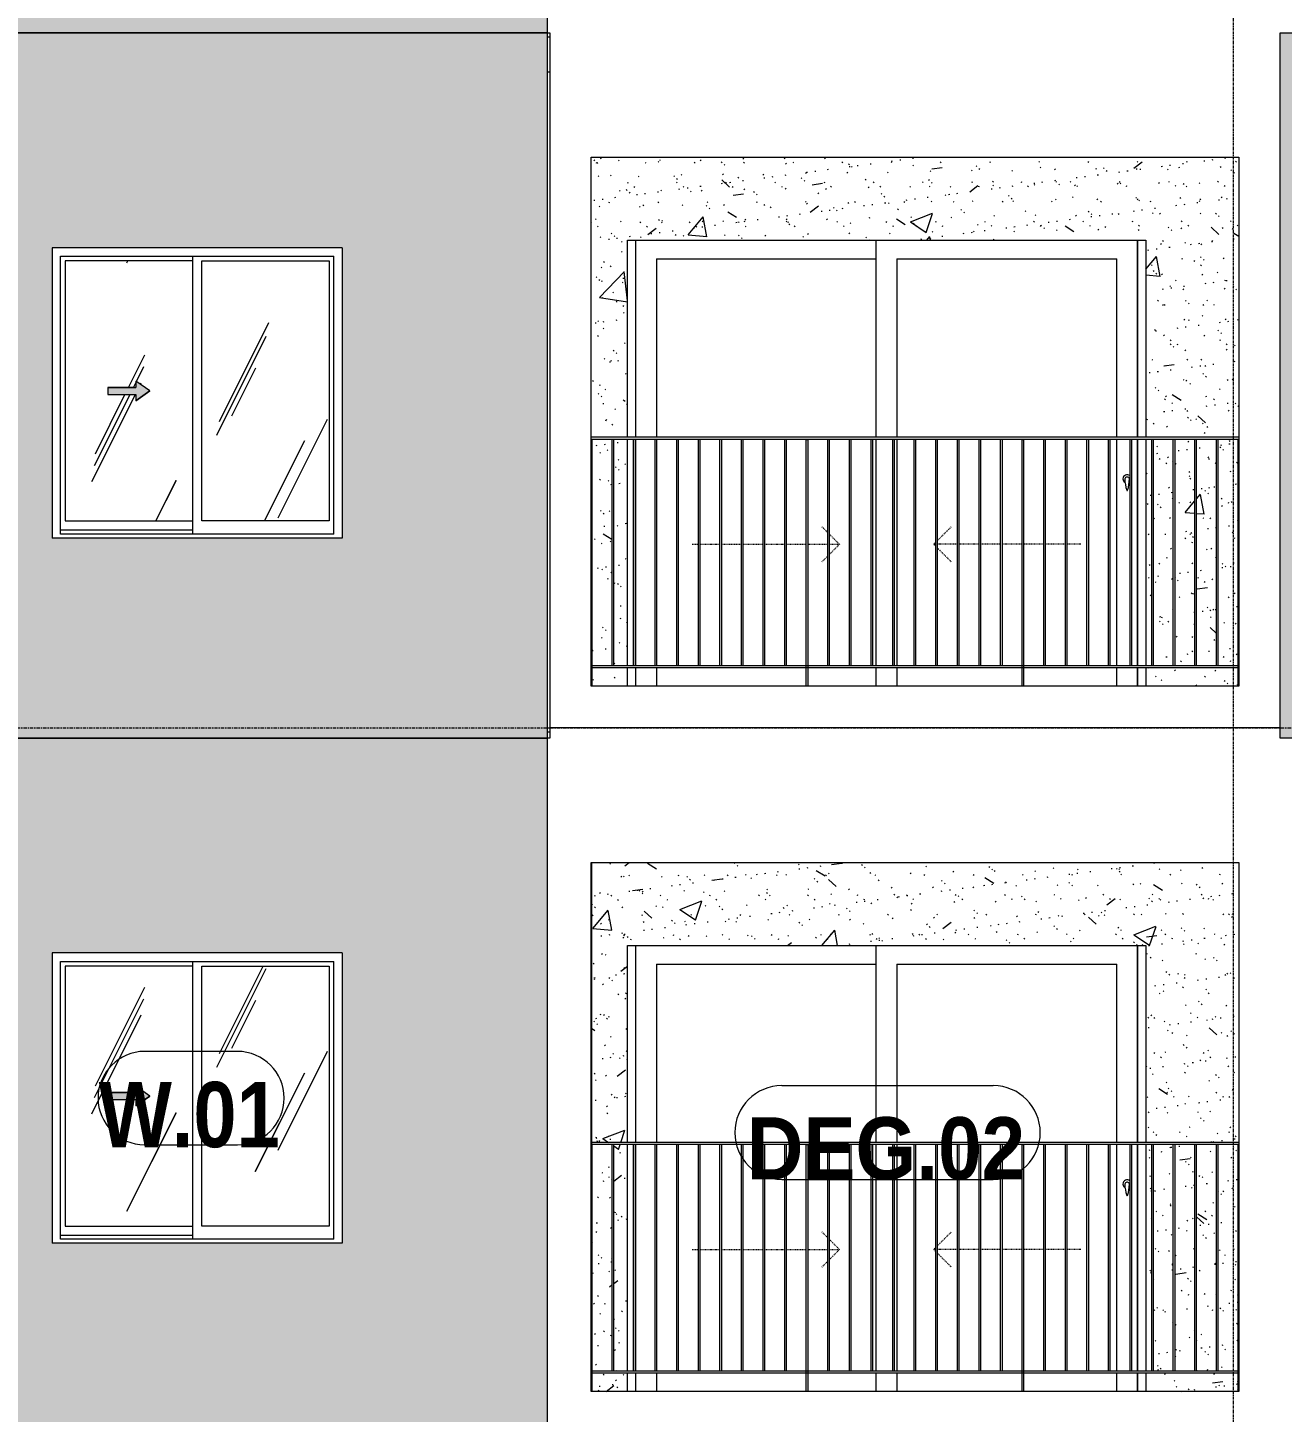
# Model space of a CAD drawing. Header units: millimetres. Extents: x 1240 to 198004, y -7796 to 35300.
# Drawn here: x 136948 to 142999, y 15899 to 22575 of the extents above; entities that cross this region are included whole.
import ezdxf

# ---------------------------------------------------------------- set-up
doc = ezdxf.new("R2010")
doc.units = ezdxf.units.MM
for name, pattern in [('1 NÉT CALL OUT', [6, 3, -3]), ('Centre', [31.75, 6.35, -4.7625, 15.875, -4.7625]), ('Dash', [6, 3, -3]), ('Grid Line', [22.225, 12.7, -3.175, 3.175, -3.175])]:
    doc.linetypes.add(name, pattern=pattern)
for name, color, linetype, lineweight in [('0-2', 50, 'Continuous', 5), ('A-DETL-GENF', 92, 'Continuous', 9), ('A-DETL-GENF-2', 92, '1 NÉT CALL OUT', 9), ('A-DOOR', 31, 'Continuous', 9), ('A-DOOR-FRAM', 31, 'Continuous', 9), ('A-DOOR-HDLN', 31, 'Dash', 18), ('A-DOOR-IDEN', 31, 'Continuous', 9), ('A-FLOR', 192, 'Continuous', 9), ('A-FLOR-2', 7, 'Continuous', 9), ('A-FLOR-HRAL', 11, 'Continuous', 9), ('A-FLOR-LEVL-2', 51, 'Centre', 9), ('A-GLAZ', 151, 'Continuous', 9), ('A-GLAZ-3', 7, '1 NÉT CALL OUT', 9), ('A-GLAZ-IDEN', 152, 'Continuous', 9), ('A-WALL', 113, 'Continuous', 9), ('A-WALL-PATT-2', 9, 'Continuous', 9), ('A-WALL-PATT-3', 111, 'Continuous', 5), ('I-WALL-1', 7, 'Continuous', 9), ('S-COLS', 52, 'Continuous', 9), ('S-GRID-1', 1, 'Grid Line', 9)]:
    doc.layers.add(name, color=color, linetype=linetype, lineweight=lineweight)
doc.styles.add('Arial_B_1', font='arialbd.ttf', dxfattribs={"width": 0.85, "height": 315})
doc.styles.add('Arial_B_2', font='arialbd.ttf', dxfattribs={"width": 0.9, "height": 300})
pattern_1 = [(50, (0, 0), (1093.104, -95.634), [114.3, -1257.3]), (355, (0, 0), (-211.457, 1146.34), [91.44, -1005.84]), (100.451, (91.1, -8), (881.656, 1050.7), [97.14, -1068.54]), (46.184, (0, 304.8), (1626.475, -252.257), [171.45, -1885.95]), (96.636, (135.5, 283.8), (1424.416, 1484.565), [145.71, -1602.81]), (351.184, (0, 304.8), (1424.43, 1484.55), [137.16, -1508.76]), (21, (152.4, 228.6), (909.686, -613.591), [114.3, -1257.3]), (326, (152.4, 228.6), (370.812, 1105.129), [91.44, -1005.84]), (71.451, (228.2, 177.5), (1280.503, 491.528), [97.14, -1068.54]), (37.5, (0, 0), (18.5313, 507.3303), [50.292, -943.356, 50.292, -970.788, -1009.65]), (37.5, (0, 0), (18.5313, 507.3303), [-2014.728, 50.292, -959.358]), (7.5, (0, 0), (400.9178, 601.0836), [50.292, -531.876, 50.292, -920.496, -384.81]), (7.5, (0, 0), (400.9178, 601.0836), [-1552.956, 50.292, -334.518]), (327.5, (-339.85, 0), (813.5452, -34.3737), [50.292, -330.708, 50.292, -1138.428, -1577.34]), (327.5, (-339.85, 0), (813.5452, -34.3737), [-1569.72, 50.292, -1527.048]), (317.5, (-492.25, 0), (888.7755, 152.56), [50.292, -445.008, 50.292, -739.14, -1120.14]), (317.5, (-492.25, 0), (888.7755, 152.56), [-1284.732, 50.292, -1069.848])]
pattern_2 = [(37.5, (0, 0), (-4.79953, 146.8239), [5.029, -110.795, 5.029, -124.511, -123.825]), (37.5, (0, 0), (-4.79953, 146.8239), [-245.364, 5.029, -118.796]), (7.5, (0, 0), (134.85743, 215.0472), [5.029, -57.455, 5.029, -99.365, -40.005]), (7.5, (0, 0), (134.85743, 215.0472), [-166.878, 5.029, -34.976]), (327.5, (-93.73, 0), (237.29776, 0.4316), [5.029, -33.071, 5.029, -132.131, -179.07]), (327.5, (-93.73, 0), (237.29776, 0.4316), [-175.26, 5.029, -174.041]), (317.5, (-93.73, 0), (229.06706, 66.8792), [5.029, -14.021, 5.029, -84.887, -102.87]), (317.5, (-93.73, 0), (229.06706, 66.8792), [-108.966, 5.029, -97.841])]
pattern_3 = [(63.435, (1790.26, 104.33), (-0.0014, 1524.001), [532.463, -2875.304]), (63.435, (266.26, 104.33), (-0.001, 1524.001), [532.463, -2875.304]), (63.435, (2519.8, 398.8), (-0.0014, 1524.001), [532.463, -2875.304]), (63.435, (995.8, 398.8), (-0.001, 1524.001), [532.463, -2875.304]), (63.435, (2409.4, 294.83), (-0.0014, 1524.001), [532.463, -2875.304]), (63.435, (885.4, 294.83), (-0.001, 1524.001), [532.463, -2875.304]), (63.435, (2296.8, 890.1), (-0.0014, 1524.001), [258.802, -3148.965]), (63.435, (772.8, 890.1), (-0.001, 1524.001), [258.802, -3148.965]), (63.435, (2223.2, 797.95), (-0.0014, 1524.001), [532.463, -2875.304]), (63.435, (699.2, 797.95), (-0.001, 1524.001), [532.463, -2875.304]), (63.435, (2236.2, 864.1), (-0.0014, 1524.001), [532.463, -2875.304]), (63.435, (712.2, 864.1), (-0.001, 1524.001), [532.463, -2875.304]), (63.435, (1621.35, 573.94), (-0.001, 1524.001), [532.463, -2875.304]), (63.435, (97.35, 573.94), (-0.001, 1524.001), [532.463, -2875.304]), (63.435, (1634.34, 651.9), (-0.001, 1524.001), [532.463, -2875.304]), (63.435, (110.34, 651.9), (-0.001, 1524.001), [532.463, -2875.304]), (63.435, (1637.84, 708.1), (-0.001, 1524.001), [532.463, -2875.304]), (63.435, (113.84, 708.1), (-0.001, 1524.001), [532.463, -2875.304])]

# ---------------------------------------------------------------- blocks, each defined once
blk = doc.blocks.new('NCV_TKTC_KET CAU_rvt-2-TKCS_MẶT ĐỨNG NỘI KHU 2')
at = {"layer": 'A-FLOR-2'}
blk.add_line((-56835.3, 22360), (-56845.3, 22360), dxfattribs=at)
blk = doc.blocks.new('NCV_TKTC_TANG 6 - 8_rvt-6-TKCS_MẶT ĐỨNG NỘI KHU 2')
at = {"layer": 'A-WALL-PATT-2'}
h = blk.add_hatch(dxfattribs=at)
h.set_pattern_fill('FP_64', color=256, style=0, pattern_type=2)
h.set_pattern_definition(pattern_1)
h.paths.add_polyline_path([(-53960.3, 19400), (-53516.9, 19400), (-53516.9, 19490), (-53960.3, 19490)])
h.paths.add_polyline_path([(-56630.3, 19400), (-56460.3, 19400), (-56460.3, 19490), (-56630.3, 19490), (-56630.3, 19405)])
h.paths.add_polyline_path([(-53516.9, 19500), (-53516.9, 20590), (-53611, 20590), (-53611, 19500), (-53577.3, 19500)])
h.paths.add_polyline_path([(-56526.2, 19500), (-56460.3, 19500), (-56460.3, 20590), (-56526.2, 20590), (-56526.2, 19509.1)])
h.paths.add_polyline_path([(-56536.2, 19500), (-56536.2, 20590), (-56630.3, 20590), (-56630.3, 19500), (-56602.6, 19500)])
h.paths.add_polyline_path([(-53960.3, 19500), (-53933.4, 19500), (-53933.4, 20590), (-53960.3, 20590), (-53960.3, 20089.9)])
h.paths.add_polyline_path([(-53923.4, 19500), (-53829.3, 19500), (-53829.3, 20590), (-53923.4, 20590), (-53923.4, 20089.9)])
h.paths.add_polyline_path([(-53725.2, 19500), (-53725.2, 20590), (-53819.3, 20590), (-53819.3, 19500)])
h.paths.add_polyline_path([(-53715.2, 19500), (-53621, 19500), (-53621, 20590), (-53715.2, 20590), (-53715.2, 20089.9)])
h.paths.add_polyline_path([(-56460.3, 20600), (-56460.3, 21550), (-53960.3, 21550), (-53960.3, 20600), (-53511.9, 20600), (-53511.9, 21950), (-56635.3, 21950), (-56635.3, 20600), (-56526.3, 20600)])
h = blk.add_hatch(dxfattribs=at)
h.set_pattern_fill('FP_65', color=256, style=0, pattern_type=2)
h.set_pattern_definition(pattern_2)
h.paths.add_polyline_path([(-53960.3, 19400), (-53516.9, 19400), (-53516.9, 19490), (-53960.3, 19490)])
h.paths.add_polyline_path([(-56630.3, 19400), (-56460.3, 19400), (-56460.3, 19490), (-56630.3, 19490), (-56630.3, 19405)])
h.paths.add_polyline_path([(-53516.9, 19500), (-53516.9, 20590), (-53611, 20590), (-53611, 19500), (-53577.3, 19500)])
h.paths.add_polyline_path([(-56526.2, 19500), (-56460.3, 19500), (-56460.3, 20590), (-56526.2, 20590), (-56526.2, 19509.1)])
h.paths.add_polyline_path([(-56536.2, 19500), (-56536.2, 20590), (-56630.3, 20590), (-56630.3, 19500), (-56602.6, 19500)])
h.paths.add_polyline_path([(-53960.3, 19500), (-53933.4, 19500), (-53933.4, 20590), (-53960.3, 20590), (-53960.3, 20089.9)])
h.paths.add_polyline_path([(-53923.4, 19500), (-53829.3, 19500), (-53829.3, 20590), (-53923.4, 20590), (-53923.4, 20089.9)])
h.paths.add_polyline_path([(-53725.2, 19500), (-53725.2, 20590), (-53819.3, 20590), (-53819.3, 19500)])
h.paths.add_polyline_path([(-53715.2, 19500), (-53621, 19500), (-53621, 20590), (-53715.2, 20590), (-53715.2, 20089.9)])
h.paths.add_polyline_path([(-56460.3, 20600), (-56460.3, 21550), (-53960.3, 21550), (-53960.3, 20600), (-53511.9, 20600), (-53511.9, 21950), (-56635.3, 21950), (-56635.3, 20600), (-56526.3, 20600)])
at = {"layer": 'I-WALL-1'}
for p, q in [((-56460.3, 20600), (-56460.3, 21550)), ((-56460.3, 21550), (-53960.3, 21550)), ((-53960.3, 21550), (-53960.3, 20600)), ((-56460.3, 19500), (-56460.3, 20590)), ((-53960.3, 20590), (-53960.3, 19500)), ((-56460.3, 19400), (-56460.3, 19490)), ((-53960.3, 19490), (-53960.3, 19400))]:
    blk.add_line(p, q, dxfattribs=at)
blk = doc.blocks.new('NCV_TKTC_TANG 5_rvt-2-TKCS_MẶT ĐỨNG NỘI KHU 2')
at = {"layer": 'A-WALL-PATT-2'}
h = blk.add_hatch(dxfattribs=at)
h.set_pattern_fill('FP_64', color=256, style=0, pattern_type=2)
h.set_pattern_definition(pattern_1)
h.paths.add_polyline_path([(-53610.5, 16000), (-53516.9, 16000), (-53516.9, 16090), (-53960.3, 16090), (-53960.3, 16000)])
h.paths.add_polyline_path([(-56630.3, 16000), (-56460.3, 16000), (-56460.3, 16090), (-56630.3, 16090), (-56630.3, 16005)])
h.paths.add_polyline_path([(-53577.3, 16100), (-53516.9, 16100), (-53516.9, 17190), (-53611, 17190), (-53610.5, 16100), (-53585.9, 16100)])
h.paths.add_polyline_path([(-56630.3, 16100), (-56536.2, 16100), (-56536.2, 17190), (-56630.3, 17190), (-56630.3, 16688.3)])
h.paths.add_polyline_path([(-53621, 16100), (-53621, 17190), (-53715.2, 17190), (-53715.2, 16100)])
h.paths.add_polyline_path([(-53819.3, 16100), (-53725.2, 16100), (-53725.2, 17190), (-53819.3, 17190), (-53819.3, 16688.3)])
h.paths.add_polyline_path([(-53829.3, 16100), (-53829.3, 17190), (-53923.4, 17190), (-53923.4, 16100)])
h.paths.add_polyline_path([(-53933.4, 16100), (-53933.4, 17190), (-53960.3, 17190), (-53960.3, 16100)])
h.paths.add_polyline_path([(-56526.2, 16100), (-56460.3, 16100), (-56460.3, 17190), (-56526.2, 17190), (-56526.2, 16109.1)])
h.paths.add_polyline_path([(-56633.3, 17200), (-56460.3, 17200), (-56460.3, 18150), (-53960.3, 18150), (-53960.3, 17200), (-53511.9, 17200), (-53511.9, 18550), (-56633.3, 18550), (-56633.3, 17822.2)])
h = blk.add_hatch(dxfattribs=at)
h.set_pattern_fill('FP_65', color=256, style=0, pattern_type=2)
h.set_pattern_definition(pattern_2)
h.paths.add_polyline_path([(-53610.5, 16000), (-53516.9, 16000), (-53516.9, 16090), (-53960.3, 16090), (-53960.3, 16000)])
h.paths.add_polyline_path([(-56630.3, 16000), (-56460.3, 16000), (-56460.3, 16090), (-56630.3, 16090), (-56630.3, 16005)])
h.paths.add_polyline_path([(-53577.3, 16100), (-53516.9, 16100), (-53516.9, 17190), (-53611, 17190), (-53610.5, 16100), (-53585.9, 16100)])
h.paths.add_polyline_path([(-56630.3, 16100), (-56536.2, 16100), (-56536.2, 17190), (-56630.3, 17190), (-56630.3, 16688.3)])
h.paths.add_polyline_path([(-53621, 16100), (-53621, 17190), (-53715.2, 17190), (-53715.2, 16100)])
h.paths.add_polyline_path([(-53819.3, 16100), (-53725.2, 16100), (-53725.2, 17190), (-53819.3, 17190), (-53819.3, 16688.3)])
h.paths.add_polyline_path([(-53829.3, 16100), (-53829.3, 17190), (-53923.4, 17190), (-53923.4, 16100)])
h.paths.add_polyline_path([(-53933.4, 16100), (-53933.4, 17190), (-53960.3, 17190), (-53960.3, 16100)])
h.paths.add_polyline_path([(-56526.2, 16100), (-56460.3, 16100), (-56460.3, 17190), (-56526.2, 17190), (-56526.2, 16109.1)])
h.paths.add_polyline_path([(-56633.3, 17200), (-56460.3, 17200), (-56460.3, 18150), (-53960.3, 18150), (-53960.3, 17200), (-53511.9, 17200), (-53511.9, 18550), (-56633.3, 18550), (-56633.3, 17822.2)])
at = {"layer": 'I-WALL-1'}
for p, q in [((-56460.3, 17200), (-56460.3, 18150)), ((-56460.3, 18150), (-53960.3, 18150)), ((-53960.3, 18150), (-53960.3, 17200)), ((-56460.3, 16100), (-56460.3, 17190)), ((-53960.3, 17190), (-53960.3, 16100)), ((-56460.3, 16000), (-56460.3, 16090)), ((-53960.3, 16090), (-53960.3, 16000))]:
    blk.add_line(p, q, dxfattribs=at)
blk = doc.blocks.new('1_FAMILY RVT - W01-WxH 1400x1400xmm-V425-TKCS_MẶT ĐỨNG NỘI KHU 2')
at = {"layer": 'A-DETL-GENF-2'}
blk.add_hatch(color=256, dxfattribs=at).paths.add_polyline_path([(-58830.8, 17376.5), (-58763.1, 17423.9), (-58830.8, 17471.4), (-58830.8, 17440.9), (-58966.3, 17440.9), (-58966.3, 17407), (-58830.8, 17407)])
at = {"layer": 'A-GLAZ'}
h = blk.add_hatch(dxfattribs=at)
h.set_pattern_fill('FP_36', color=256, style=0, pattern_type=2)
h.set_pattern_definition(pattern_3)
h.paths.add_polyline_path([(-58557.5, 16797), (-58557.5, 18050.9), (-59171.8, 18050.9), (-59171.8, 16797)])
h.paths.add_polyline_path([(-58830.8, 17376.5), (-58830.8, 17407), (-58966.3, 17407), (-58966.3, 17440.9), (-58830.8, 17440.9), (-58830.8, 17471.4), (-58763.1, 17423.9), (-58787.3, 17407)])
h = blk.add_hatch(dxfattribs=at)
h.set_pattern_fill('FP_36', color=256, style=0, pattern_type=2)
h.set_pattern_definition(pattern_3)
h.paths.add_polyline_path([(-57898.8, 16797), (-57898.8, 18050.9), (-58513.1, 18050.9), (-58513.1, 16797), (-58089, 16797)])
at = {"layer": 'A-DETL-GENF'}
for p, q in [((-58966.3, 17440.9), (-58966.3, 17407)), ((-58966.3, 17440.9), (-58830.8, 17440.9)), ((-58830.8, 17440.9), (-58966.3, 17440.9)), ((-58966.3, 17440.9), (-58966.3, 17407)), ((-58830.8, 17471.4), (-58830.8, 17440.9)), ((-58763.1, 17423.9), (-58830.8, 17471.4)), ((-58763.1, 17423.9), (-58830.8, 17471.4)), ((-58830.8, 17471.4), (-58830.8, 17440.9)), ((-58763.1, 17423.9), (-58830.8, 17376.5)), ((-58830.8, 17376.5), (-58763.1, 17423.9)), ((-58966.3, 17407), (-58830.8, 17407)), ((-58966.3, 17407), (-58830.8, 17407)), ((-58830.8, 17407), (-58830.8, 17376.5)), ((-58830.8, 17407), (-58830.8, 17376.5))]:
    blk.add_line(p, q, dxfattribs=at)
at = {"layer": 'A-GLAZ'}
for p, q in [((-57835.3, 18114.4), (-59235.3, 18114.4)), ((-59235.3, 18114.4), (-59235.3, 16714.4)), ((-57835.3, 18114.4), (-57835.3, 16714.4)), ((-59194.4, 18073.5), (-57876.2, 18073.5)), ((-59194.4, 16733.5), (-59194.4, 18073.5)), ((-59171.8, 18050.9), (-59171.8, 16797)), ((-58557.5, 18050.9), (-59171.8, 18050.9)), ((-58557.5, 18073.5), (-58557.5, 16733.5)), ((-58513.1, 16797), (-58513.1, 18050.9)), ((-58513.1, 18050.9), (-57898.8, 18050.9)), ((-57898.8, 18050.9), (-57898.8, 16797)), ((-57876.2, 16733.5), (-57876.2, 18073.5)), ((-59171.8, 16797), (-58557.5, 16797)), ((-57898.8, 16797), (-58513.1, 16797)), ((-57835.3, 16714.4), (-59235.3, 16714.4)), ((-58557.5, 16752.5), (-59194.4, 16752.5)), ((-58557.5, 16752.5), (-59194.4, 16752.5)), ((-57876.2, 16733.5), (-59194.4, 16733.5))]:
    blk.add_line(p, q, dxfattribs=at)
blk = doc.blocks.new('DEG_02-DEG_03 - DEG_02-2500x2400mm-CỬA ĐI 02 CÁNH TRƯỢT-625766-TKCS_MẶT ĐỨNG NỘI KHU 2')
at = {"layer": 'A-DOOR'}
for p, q in [((-63460.3, 10400), (-63460.3, 11350)), ((-62200.3, 11350), (-62200.3, 10400)), ((-64520.3, 11260), (-64520.3, 10400)), ((-64520.3, 11260), (-63460.3, 11260)), ((-63360.3, 11260), (-63360.3, 10400)), ((-63360.3, 11260), (-62300.3, 11260)), ((-62300.3, 10400), (-62300.3, 11260)), ((-63460.3, 9300), (-63460.3, 10390)), ((-63360.3, 10390), (-63360.3, 9300)), ((-62300.3, 9300), (-62300.3, 10390)), ((-62200.3, 10390), (-62200.3, 9300)), ((-64520.3, 9290), (-64520.3, 9200)), ((-63460.3, 9200), (-63460.3, 9290)), ((-63360.3, 9290), (-63360.3, 9200)), ((-62300.3, 9200), (-62300.3, 9290)), ((-62200.3, 9290), (-62200.3, 9200))]:
    blk.add_line(p, q, dxfattribs=at)
at = {"layer": 'A-DOOR', "flags": 128}
blk.add_lwpolyline([(-62248.8, 10208.7), (-62248.8, 10208.7), (-62248.8, 10208.7), (-62248.8, 10208.7), (-62248.8, 10208.7), (-62248.9, 10208.7), (-62248.9, 10208.7), (-62248.9, 10208.7), (-62248.9, 10208.7), (-62248.9, 10208.7), (-62249, 10208.7), (-62249, 10208.7), (-62249, 10208.7), (-62249, 10208.7), (-62249.1, 10208.7), (-62249.1, 10208.7), (-62249.1, 10208.7), (-62249.2, 10208.7), (-62249.2, 10208.7), (-62249.3, 10208.7), (-62249.3, 10208.7), (-62249.4, 10208.7), (-62249.4, 10208.7), (-62249.5, 10208.7), (-62249.5, 10208.7), (-62249.6, 10208.7), (-62249.6, 10208.7), (-62249.7, 10208.7), (-62249.7, 10208.7), (-62249.8, 10208.7), (-62249.8, 10208.7), (-62249.9, 10208.7), (-62249.9, 10208.7), (-62250, 10208.7), (-62250.1, 10208.7), (-62250.1, 10208.7), (-62250.2, 10208.7), (-62250.2, 10208.7), (-62250.3, 10208.7), (-62250.4, 10208.7), (-62250.4, 10208.7), (-62250.5, 10208.7), (-62250.5, 10208.7), (-62250.6, 10208.7), (-62250.7, 10208.7), (-62250.7, 10208.7), (-62250.8, 10208.7), (-62250.8, 10208.7), (-62250.9, 10208.7), (-62250.9, 10208.7), (-62251, 10208.7), (-62251, 10208.7), (-62251.1, 10208.7), (-62251.1, 10208.7), (-62251.2, 10208.7), (-62251.2, 10208.7), (-62251.3, 10208.7), (-62251.3, 10208.7), (-62251.4, 10208.7), (-62251.4, 10208.7), (-62251.5, 10208.7), (-62251.5, 10208.7), (-62251.5, 10208.7), (-62251.6, 10208.7), (-62251.6, 10208.7), (-62251.6, 10208.7), (-62251.7, 10208.7), (-62251.7, 10208.7), (-62251.7, 10208.7), (-62251.7, 10208.7), (-62251.7, 10208.7), (-62251.8, 10208.7), (-62251.8, 10208.7), (-62251.8, 10208.7), (-62251.8, 10208.7), (-62251.8, 10208.7), (-62251.8, 10208.7)], dxfattribs=at)
at = {"layer": 'A-DOOR'}
for centre, radius, start, end in [((-62250.3, 10200), 20, 49.81701, 180), ((-62250.3, 10200), 20, 180, 240), ((-62251.8, 10199.2), 9.45, 90, 180), ((-62096.5, 10199.2), 164.8, 180, 199.13397), ((-62248.8, 10199.2), 9.45, 0, 90), ((-62404.1, 10199.2), 164.8, 340.86603, 0), ((-62250.3, 10200), 20, 300, 310.18299), ((-62249.9, 10146), 2.34, 199.13397, 261.03098), ((-62250.7, 10146), 2.34, 278.96902, 340.86603)]:
    blk.add_arc(centre, radius, start, end, dxfattribs=at)
at = {"layer": 'A-DOOR-FRAM'}
for p, q in [((-64620.3, 10400), (-64620.3, 11350)), ((-62200.3, 10400), (-62200.3, 11350)), ((-64620.3, 9300), (-64620.3, 10390)), ((-62200.3, 9300), (-62200.3, 10390)), ((-64620.3, 9200), (-64620.3, 9290)), ((-62200.3, 9200), (-62200.3, 9290))]:
    blk.add_line(p, q, dxfattribs=at)
at = {"layer": 'A-DOOR-HDLN'}
for p, q in [((-63695.1, 9941.7), (-63722.4, 9969.1)), ((-63164.5, 9902.8), (-63098.2, 9969.1)), ((-64347.6, 9884.2), (-64319.7, 9884.2)), ((-64309.7, 9884.2), (-64215.6, 9884.2)), ((-64205.6, 9884.2), (-64111.5, 9884.2)), ((-64101.5, 9884.2), (-64007.4, 9884.2)), ((-63997.4, 9884.2), (-63903.3, 9884.2)), ((-63893.3, 9884.2), (-63799.2, 9884.2)), ((-63789.2, 9884.2), (-63695.1, 9884.2)), ((-63637.6, 9884.2), (-63685.1, 9931.7)), ((-63637.6, 9884.2), (-63685.1, 9836.7)), ((-63685.1, 9884.2), (-63637.6, 9884.2)), ((-63183.1, 9884.2), (-63174.5, 9892.8)), ((-63183.1, 9884.2), (-63174.5, 9875.7)), ((-63174.5, 9884.2), (-63183.1, 9884.2)), ((-63070.4, 9884.2), (-63164.5, 9884.2)), ((-62966.3, 9884.2), (-63060.4, 9884.2)), ((-62862.2, 9884.2), (-62956.3, 9884.2)), ((-62758.1, 9884.2), (-62852.2, 9884.2)), ((-62653.9, 9884.2), (-62748.1, 9884.2)), ((-62549.8, 9884.2), (-62643.9, 9884.2)), ((-62473.1, 9884.2), (-62539.8, 9884.2)), ((-63695.1, 9826.7), (-63722.4, 9799.4)), ((-63164.5, 9865.7), (-63098.2, 9799.4))]:
    blk.add_line(p, q, dxfattribs=at)
blk = doc.blocks.new('Railing - 10mm-1251313-TKCS_MẶT ĐỨNG NỘI KHU 2')
at = {"layer": 'A-FLOR-HRAL'}
for p, q in [((-61821, 6990), (-61821, 5900)), ((-61811, 5900), (-61811, 6990))]:
    blk.add_line(p, q, dxfattribs=at)
blk = doc.blocks.new('Railing - 50 x 10mm-1251315-TKCS_MẶT ĐỨNG NỘI KHU 2')
at = {"layer": 'A-FLOR-HRAL'}
for p, q in [((-62758.1, 6990), (-62758.1, 5800)), ((-62758.1, 6990), (-62748.1, 6990)), ((-62748.1, 5800), (-62748.1, 6990))]:
    blk.add_line(p, q, dxfattribs=at)
blk = doc.blocks.new('Railing - 50 x 10mm-V428-TKCS_MẶT ĐỨNG NỘI KHU 2')
at = {"layer": 'A-FLOR-HRAL'}
for q in [(-53516.9, 15999.7), (-53511.9, 17190)]:
    blk.add_line((-53516.9, 17190), q, dxfattribs=at)
blk = doc.blocks.new('Railing - 50 x 10mm-V429-TKCS_MẶT ĐỨNG NỘI KHU 2')
at = {"layer": 'A-FLOR-HRAL'}
for p in [(-56633.3, 17190), (-56630.3, 16000)]:
    blk.add_line(p, (-56630.3, 17190), dxfattribs=at)
blk = doc.blocks.new('Railing - Railing-3262429-TKCS_MẶT ĐỨNG NỘI KHU 2')
at = {"layer": 'A-FLOR-HRAL'}
for p, q in [((-56633.3, 16100), (-53511.9, 16100)), ((-56633.3, 16090), (-53511.9, 16090))]:
    blk.add_line(p, q, dxfattribs=at)
for name, p in [('Railing - 50 x 10mm-V429-TKCS_MẶT ĐỨNG NỘI KHU 2', (0, 0)), ('Railing - 10mm-1251313-TKCS_MẶT ĐỨNG NỘI KHU 2', (5284.9, 10200)), ('Railing - 10mm-1251313-TKCS_MẶT ĐỨNG NỘI KHU 2', (5389, 10200)), ('Railing - 10mm-1251313-TKCS_MẶT ĐỨNG NỘI KHU 2', (5493.1, 10200)), ('Railing - 10mm-1251313-TKCS_MẶT ĐỨNG NỘI KHU 2', (5597.2, 10200)), ('Railing - 10mm-1251313-TKCS_MẶT ĐỨNG NỘI KHU 2', (5701.3, 10200)), ('Railing - 10mm-1251313-TKCS_MẶT ĐỨNG NỘI KHU 2', (5805.4, 10200)), ('Railing - 10mm-1251313-TKCS_MẶT ĐỨNG NỘI KHU 2', (5909.5, 10200)), ('Railing - 10mm-1251313-TKCS_MẶT ĐỨNG NỘI KHU 2', (6013.6, 10200)), ('Railing - 10mm-1251313-TKCS_MẶT ĐỨNG NỘI KHU 2', (6117.8, 10200)), ('Railing - 50 x 10mm-1251315-TKCS_MẶT ĐỨNG NỘI KHU 2', (7158.9, 10200)), ('Railing - 10mm-1251313-TKCS_MẶT ĐỨNG NỘI KHU 2', (6326, 10200)), ('Railing - 10mm-1251313-TKCS_MẶT ĐỨNG NỘI KHU 2', (6430.1, 10200)), ('Railing - 10mm-1251313-TKCS_MẶT ĐỨNG NỘI KHU 2', (6534.2, 10200)), ('Railing - 10mm-1251313-TKCS_MẶT ĐỨNG NỘI KHU 2', (6638.3, 10200)), ('Railing - 10mm-1251313-TKCS_MẶT ĐỨNG NỘI KHU 2', (6742.4, 10200)), ('Railing - 10mm-1251313-TKCS_MẶT ĐỨNG NỘI KHU 2', (6846.5, 10200)), ('Railing - 10mm-1251313-TKCS_MẶT ĐỨNG NỘI KHU 2', (6950.7, 10200)), ('Railing - 10mm-1251313-TKCS_MẶT ĐỨNG NỘI KHU 2', (7054.8, 10200)), ('Railing - 10mm-1251313-TKCS_MẶT ĐỨNG NỘI KHU 2', (7158.9, 10200)), ('Railing - 50 x 10mm-1251315-TKCS_MẶT ĐỨNG NỘI KHU 2', (8200, 10200)), ('Railing - 10mm-1251313-TKCS_MẶT ĐỨNG NỘI KHU 2', (7367.1, 10200)), ('Railing - 10mm-1251313-TKCS_MẶT ĐỨNG NỘI KHU 2', (7471.2, 10200)), ('Railing - 10mm-1251313-TKCS_MẶT ĐỨNG NỘI KHU 2', (7575.3, 10200)), ('Railing - 10mm-1251313-TKCS_MẶT ĐỨNG NỘI KHU 2', (7679.4, 10200)), ('Railing - 10mm-1251313-TKCS_MẶT ĐỨNG NỘI KHU 2', (7783.6, 10200)), ('Railing - 10mm-1251313-TKCS_MẶT ĐỨNG NỘI KHU 2', (7887.7, 10200)), ('Railing - 10mm-1251313-TKCS_MẶT ĐỨNG NỘI KHU 2', (7991.8, 10200)), ('Railing - 10mm-1251313-TKCS_MẶT ĐỨNG NỘI KHU 2', (8095.9, 10200)), ('Railing - 10mm-1251313-TKCS_MẶT ĐỨNG NỘI KHU 2', (8200, 10200)), ('Railing - 50 x 10mm-V428-TKCS_MẶT ĐỨNG NỘI KHU 2', (0, 0))]:
    blk.add_blockref(name, p)
blk = doc.blocks.new('Top Rail Type - Top Rail_Internal_-3262430-TKCS_MẶT ĐỨNG NỘI KHU 2')
at = {"layer": 'A-FLOR-HRAL'}
for p, q in [((-53511.9, 17200), (-56633.3, 17200)), ((-53511.9, 17190), (-56633.3, 17190))]:
    blk.add_line(p, q, dxfattribs=at)
blk = doc.blocks.new('1_FAMILY RVT - W01-WxH 1400x1400xmm-V479-TKCS_MẶT ĐỨNG NỘI KHU 2')
at = {"layer": 'A-DETL-GENF-2'}
blk.add_hatch(color=256, dxfattribs=at).paths.add_polyline_path([(-58830.8, 20776.5), (-58763.1, 20823.9), (-58830.8, 20871.4), (-58830.8, 20840.9), (-58966.3, 20840.9), (-58966.3, 20807), (-58830.8, 20807)])
at = {"layer": 'A-GLAZ'}
h = blk.add_hatch(dxfattribs=at)
h.set_pattern_fill('FP_36', color=256, style=0, pattern_type=2)
h.set_pattern_definition(pattern_3)
h.paths.add_polyline_path([(-58557.5, 20197), (-58557.5, 21450.9), (-59171.8, 21450.9), (-59171.8, 20197)])
h.paths.add_polyline_path([(-58830.8, 20776.5), (-58830.8, 20807), (-58966.3, 20807), (-58966.3, 20840.9), (-58830.8, 20840.9), (-58830.8, 20871.4), (-58763.1, 20823.9), (-58787.3, 20807)])
h = blk.add_hatch(dxfattribs=at)
h.set_pattern_fill('FP_36', color=256, style=0, pattern_type=2)
h.set_pattern_definition(pattern_3)
h.paths.add_polyline_path([(-58513.1, 20197), (-57898.8, 20197), (-57898.8, 21450.9), (-58513.1, 21450.9), (-58513.1, 21074.5)])
at = {"layer": 'A-DETL-GENF'}
for p, q in [((-58966.3, 20840.9), (-58966.3, 20807)), ((-58966.3, 20840.9), (-58830.8, 20840.9)), ((-58830.8, 20840.9), (-58966.3, 20840.9)), ((-58966.3, 20840.9), (-58966.3, 20807)), ((-58830.8, 20871.4), (-58830.8, 20840.9)), ((-58763.1, 20823.9), (-58830.8, 20871.4)), ((-58763.1, 20823.9), (-58830.8, 20871.4)), ((-58830.8, 20871.4), (-58830.8, 20840.9)), ((-58966.3, 20807), (-58830.8, 20807)), ((-58966.3, 20807), (-58830.8, 20807)), ((-58763.1, 20823.9), (-58830.8, 20776.5)), ((-58830.8, 20776.5), (-58763.1, 20823.9)), ((-58830.8, 20807), (-58830.8, 20776.5)), ((-58830.8, 20807), (-58830.8, 20776.5))]:
    blk.add_line(p, q, dxfattribs=at)
at = {"layer": 'A-GLAZ'}
for p, q in [((-57835.3, 21514.4), (-59235.3, 21514.4)), ((-59235.3, 21514.4), (-59235.3, 20114.4)), ((-57835.3, 21514.4), (-57835.3, 20114.4)), ((-59194.4, 21473.5), (-57876.2, 21473.5)), ((-59194.4, 20133.5), (-59194.4, 21473.5)), ((-59171.8, 21450.9), (-59171.8, 20197)), ((-58557.5, 21450.9), (-59171.8, 21450.9)), ((-58557.5, 21473.5), (-58557.5, 20133.5)), ((-58513.1, 20197), (-58513.1, 21450.9)), ((-58513.1, 21450.9), (-57898.8, 21450.9)), ((-57898.8, 21450.9), (-57898.8, 20197)), ((-57876.2, 20133.5), (-57876.2, 21473.5)), ((-59171.8, 20197), (-58557.5, 20197)), ((-57898.8, 20197), (-58513.1, 20197)), ((-57835.3, 20114.4), (-59235.3, 20114.4)), ((-58557.5, 20152.5), (-59194.4, 20152.5)), ((-58557.5, 20152.5), (-59194.4, 20152.5)), ((-57876.2, 20133.5), (-59194.4, 20133.5))]:
    blk.add_line(p, q, dxfattribs=at)
blk = doc.blocks.new('Railing - 50 x 10mm-V307-TKCS_MẶT ĐỨNG NỘI KHU 2')
at = {"layer": 'A-FLOR-HRAL'}
for p in [(-64835.3, 6990), (-64830.3, 5800)]:
    blk.add_line(p, (-64830.3, 6990), dxfattribs=at)
blk = doc.blocks.new('Railing - Railing-3821663-TKCS_MẶT ĐỨNG NỘI KHU 2')
at = {"layer": 'A-FLOR-HRAL'}
for p, q in [((-56635.3, 19500), (-53511.9, 19500)), ((-56635.3, 19490), (-53511.9, 19490))]:
    blk.add_line(p, q, dxfattribs=at)
for name, p in [('Railing - 50 x 10mm-V307-TKCS_MẶT ĐỨNG NỘI KHU 2', (8200, 13600)), ('Railing - 10mm-1251313-TKCS_MẶT ĐỨNG NỘI KHU 2', (5284.9, 13600)), ('Railing - 10mm-1251313-TKCS_MẶT ĐỨNG NỘI KHU 2', (5389, 13600)), ('Railing - 10mm-1251313-TKCS_MẶT ĐỨNG NỘI KHU 2', (5493.1, 13600)), ('Railing - 10mm-1251313-TKCS_MẶT ĐỨNG NỘI KHU 2', (5597.2, 13600)), ('Railing - 10mm-1251313-TKCS_MẶT ĐỨNG NỘI KHU 2', (5701.3, 13600)), ('Railing - 10mm-1251313-TKCS_MẶT ĐỨNG NỘI KHU 2', (5805.4, 13600)), ('Railing - 10mm-1251313-TKCS_MẶT ĐỨNG NỘI KHU 2', (5909.5, 13600)), ('Railing - 10mm-1251313-TKCS_MẶT ĐỨNG NỘI KHU 2', (6013.6, 13600)), ('Railing - 10mm-1251313-TKCS_MẶT ĐỨNG NỘI KHU 2', (6117.8, 13600)), ('Railing - 50 x 10mm-1251315-TKCS_MẶT ĐỨNG NỘI KHU 2', (7158.9, 13600)), ('Railing - 10mm-1251313-TKCS_MẶT ĐỨNG NỘI KHU 2', (6326, 13600)), ('Railing - 10mm-1251313-TKCS_MẶT ĐỨNG NỘI KHU 2', (6430.1, 13600)), ('Railing - 10mm-1251313-TKCS_MẶT ĐỨNG NỘI KHU 2', (6534.2, 13600)), ('Railing - 10mm-1251313-TKCS_MẶT ĐỨNG NỘI KHU 2', (6638.3, 13600)), ('Railing - 10mm-1251313-TKCS_MẶT ĐỨNG NỘI KHU 2', (6742.4, 13600)), ('Railing - 10mm-1251313-TKCS_MẶT ĐỨNG NỘI KHU 2', (6846.5, 13600)), ('Railing - 10mm-1251313-TKCS_MẶT ĐỨNG NỘI KHU 2', (6950.7, 13600)), ('Railing - 10mm-1251313-TKCS_MẶT ĐỨNG NỘI KHU 2', (7054.8, 13600)), ('Railing - 10mm-1251313-TKCS_MẶT ĐỨNG NỘI KHU 2', (7158.9, 13600)), ('Railing - 50 x 10mm-1251315-TKCS_MẶT ĐỨNG NỘI KHU 2', (8200, 13600)), ('Railing - 10mm-1251313-TKCS_MẶT ĐỨNG NỘI KHU 2', (7367.1, 13600)), ('Railing - 10mm-1251313-TKCS_MẶT ĐỨNG NỘI KHU 2', (7471.2, 13600)), ('Railing - 10mm-1251313-TKCS_MẶT ĐỨNG NỘI KHU 2', (7575.3, 13600)), ('Railing - 10mm-1251313-TKCS_MẶT ĐỨNG NỘI KHU 2', (7679.4, 13600)), ('Railing - 10mm-1251313-TKCS_MẶT ĐỨNG NỘI KHU 2', (7783.6, 13600)), ('Railing - 10mm-1251313-TKCS_MẶT ĐỨNG NỘI KHU 2', (7887.7, 13600)), ('Railing - 10mm-1251313-TKCS_MẶT ĐỨNG NỘI KHU 2', (7991.8, 13600)), ('Railing - 10mm-1251313-TKCS_MẶT ĐỨNG NỘI KHU 2', (8095.9, 13600)), ('Railing - 10mm-1251313-TKCS_MẶT ĐỨNG NỘI KHU 2', (8200, 13600)), ('Railing - 50 x 10mm-V428-TKCS_MẶT ĐỨNG NỘI KHU 2', (0, 3400))]:
    blk.add_blockref(name, p)
blk = doc.blocks.new('Top Rail Type - Top Rail_Internal_-3821664-TKCS_MẶT ĐỨNG NỘI KHU 2')
at = {"layer": 'A-FLOR-HRAL'}
for p, q in [((-53511.9, 20600), (-56635.3, 20600)), ((-53511.9, 20590), (-56635.3, 20590))]:
    blk.add_line(p, q, dxfattribs=at)
blk = doc.blocks.new('STN_Door Tag - STN_Door Tag-1788670-TKCS_MẶT ĐỨNG NỘI KHU 2')
at = {"layer": 'A-DOOR-IDEN'}
for p, q in [((-55715.8, 3874.2), (-54695.7, 3874.2)), ((-55715.8, 3421.3), (-54695.7, 3421.3))]:
    blk.add_line(p, q, dxfattribs=at)
for centre, start, end in [((-55715.8, 3647.8), 90, 270), ((-54695.7, 3647.8), 270, 90)]:
    blk.add_arc(centre, 226.4, start, end, dxfattribs=at)
blk = doc.blocks.new('SSA-WINDOW TAG - 10-2062020-TKCS_MẶT ĐỨNG NỘI KHU 2')
at = {"layer": 'A-GLAZ-IDEN'}
for p, q in [((-74847.7, 10839.4), (-75295.3, 10839.4)), ((-75295.3, 10389.4), (-74847.7, 10389.4))]:
    blk.add_line(p, q, dxfattribs=at)
for centre, start, end in [((-75295.3, 10614.4), 90, 270), ((-74847.7, 10614.4), 270, 90)]:
    blk.add_arc(centre, 225, start, end, dxfattribs=at)

msp = doc.modelspace()

# ---------------------------------------------------------------- hatches: boundary and pattern name
at = {"layer": 'A-WALL-PATT-3'}
h = msp.add_hatch(color=256, dxfattribs=at)
h.paths.add_polyline_path([(139455.8, 22550), (139455.8, 25950), (135865.8, 25950), (135865.8, 22550), (138212.1, 22550)])
h.paths.add_polyline_path([(138424.9, 23514.4), (137065.8, 23514.4), (137065.8, 24914.4), (138465.8, 24914.4), (138465.8, 23514.4)])
h = msp.add_hatch(color=256, dxfattribs=at)
h.paths.add_polyline_path([(135865.8, 19150), (139455.8, 19150), (139455.8, 22550), (135865.8, 22550), (135865.8, 21223.7)])
h.paths.add_polyline_path([(137065.8, 20114.4), (137065.8, 21514.4), (138465.8, 21514.4), (138465.8, 20114.4), (137106.7, 20114.4)])
h = msp.add_hatch(color=256, dxfattribs=at)
h.paths.add_polyline_path([(150554.1, 19150), (150554.1, 22550), (142989.2, 22550), (142989.2, 19150), (149728.2, 19150)])
h.paths.add_polyline_path([(148663.7, 20114.4), (147263.7, 20114.4), (147263.7, 21514.4), (150463.7, 21514.4), (150463.7, 20114.4), (149728.2, 20114.4)])
h = msp.add_hatch(color=256, dxfattribs=at)
h.paths.add_polyline_path([(136932.5, 15750), (139455.8, 15750), (139455.8, 19150), (135865.8, 19150), (135865.8, 15750)])
h.paths.add_polyline_path([(137106.7, 16714.4), (137065.8, 16714.4), (137065.8, 18114.4), (138465.8, 18114.4), (138465.8, 16714.4), (138212.1, 16714.4)])

# ---------------------------------------------------------------- linework, layer by layer
at = {"layer": 'A-FLOR'}
for p, q in [((139465.8, 22530), (139455.8, 22530)), ((139455.8, 19180), (139465.8, 19180))]:
    msp.add_line(p, q, dxfattribs=at)
at = {"layer": 'A-FLOR-LEVL-2'}
msp.add_line((104944.5, 19200), (194512.3, 19200), dxfattribs=at)
at = {"layer": 'A-WALL'}
for p, q in [((139455.8, 22550), (139455.8, 29350)), ((139455.8, 22550), (135865.8, 22550)), ((135865.8, 22550), (139465.8, 22550)), ((139455.8, 8950), (139455.8, 22550)), ((139465.8, 22550), (139465.8, 19150)), ((142989.2, 19150), (142989.2, 22550)), ((142989.2, 22550), (150554.1, 22550)), ((139665.8, 19400), (139665.8, 21950)), ((139665.8, 21950), (142789.2, 21950)), ((142789.2, 21950), (142789.2, 19400)), ((142789.2, 19400), (139665.8, 19400)), ((142989.2, 19200), (139465.8, 19200)), ((139465.8, 19150), (135865.8, 19150)), ((135865.8, 19150), (139455.8, 19150)), ((150554.1, 19150), (142989.2, 19150)), ((139665.8, 16000), (139665.8, 18550)), ((139665.8, 18550), (142789.2, 18550)), ((142789.2, 18550), (142789.2, 16000)), ((142789.2, 16000), (139665.8, 16000))]:
    msp.add_line(p, q, dxfattribs=at)
at = {"layer": 'S-COLS'}
msp.add_line((139667.8, 18550), (139667.8, 16000), dxfattribs=at)
at = {"layer": 'S-GRID-1'}
msp.add_line((142764.2, 5.5), (142764.2, 30542.5), dxfattribs=at)

# ---------------------------------------------------------------- block references
at = {"layer": '0-2'}
for name in ['NCV_TKTC_KET CAU_rvt-2-TKCS_MẶT ĐỨNG NỘI KHU 2', 'NCV_TKTC_TANG 6 - 8_rvt-6-TKCS_MẶT ĐỨNG NỘI KHU 2', 'NCV_TKTC_TANG 5_rvt-2-TKCS_MẶT ĐỨNG NỘI KHU 2']:
    msp.add_blockref(name, (196301.1, 0), dxfattribs=at)
at = {"layer": 'A-DOOR'}
for p in [(204501.1, 10200), (204501.1, 6800)]:
    msp.add_blockref('DEG_02-DEG_03 - DEG_02-2500x2400mm-CỬA ĐI 02 CÁNH TRƯỢT-625766-TKCS_MẶT ĐỨNG NỘI KHU 2', p, dxfattribs=at)
at = {"layer": 'A-DOOR-IDEN'}
msp.add_blockref('STN_Door Tag - STN_Door Tag-1788670-TKCS_MẶT ĐỨNG NỘI KHU 2', (196301.1, 13600), dxfattribs=at)
at = {"layer": 'A-FLOR-HRAL'}
for name in ['Top Rail Type - Top Rail_Internal_-3821664-TKCS_MẶT ĐỨNG NỘI KHU 2', 'Railing - Railing-3821663-TKCS_MẶT ĐỨNG NỘI KHU 2', 'Top Rail Type - Top Rail_Internal_-3262430-TKCS_MẶT ĐỨNG NỘI KHU 2', 'Railing - Railing-3262429-TKCS_MẶT ĐỨNG NỘI KHU 2']:
    msp.add_blockref(name, (196301.1, 0), dxfattribs=at)
at = {"layer": 'A-GLAZ-3'}
for name in ['1_FAMILY RVT - W01-WxH 1400x1400xmm-V479-TKCS_MẶT ĐỨNG NỘI KHU 2', '1_FAMILY RVT - W01-WxH 1400x1400xmm-V425-TKCS_MẶT ĐỨNG NỘI KHU 2']:
    msp.add_blockref(name, (196301.1, 0), dxfattribs=at)
at = {"layer": 'A-GLAZ-IDEN'}
msp.add_blockref('SSA-WINDOW TAG - 10-2062020-TKCS_MẶT ĐỨNG NỘI KHU 2', (212808, 6800), dxfattribs=at)

# ---------------------------------------------------------------- texts
at = {"layer": 'A-DOOR-IDEN', "insert": (141087.7, 17170), "char_height": 300, "width": 1375.65, "attachment_point": 5, "line_spacing_factor": 0.936439, "style": 'Arial_B_2'}
msp.add_mtext('\\pt6.75,13.5,20.25,27,33.75,40.5,47.25,54,60.75,67.5,74.25,81,87.75,94.5,101.25,108,114.75,121.5,128.25,135,141.75,148.5,155.25,162,168.75,175.5,182.25,189,195.75,202.5,209.25,216;DEG.02', dxfattribs=at)
at = {"layer": 'A-GLAZ-IDEN', "insert": (137727.2, 17332.5), "char_height": 315, "width": 902.7, "attachment_point": 5, "line_spacing_factor": 0.936439, "style": 'Arial_B_1'}
msp.add_mtext('\\pt6.3756,12.7512,19.12365,25.49925,31.87485,38.25045,44.62605,50.9985,57.3741,63.7497,70.1253,76.5009,82.8765,89.24895,95.62455,102.00015,108.37575,114.75135,121.1238,127.4994,133.875,140.2506,146.6262,152.99865,159.37425,165.74985,172.12545,178.50105,184.8735,191.2491,197.6247,204.0003;W.01', dxfattribs=at)

doc.saveas('drawing.dxf')
